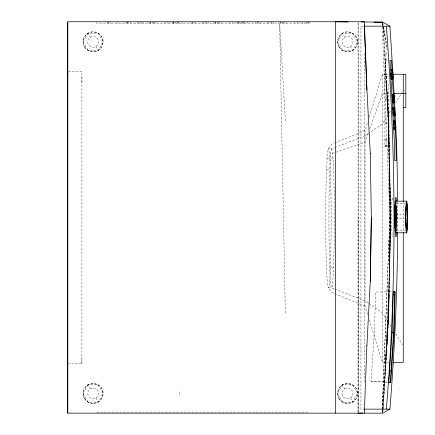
<?xml version="1.0" encoding="UTF-8"?>
<svg xmlns="http://www.w3.org/2000/svg" width="435" height="435" viewBox="0 0 435 435"><rect width="100%" height="100%" fill="white"/><g stroke="black" fill="none" stroke-linecap="round" stroke-linejoin="round"><path stroke-width="0.33" stroke-dasharray="2.17 1.63" d="M67.746 363.812L81.905 363.812L81.905 358.467M81.905 82.4L81.905 76.723M96.744 22.147L96.744 23.131L309.356 23.131L309.356 22.147M107.151 23.131L107.151 22.147M108.032 23.131L108.032 22.147M108.141 23.131L108.141 22.147M110.691 23.131L110.691 22.147M117.216 23.131L117.216 22.147M125.536 23.131L125.536 22.147M126.922 23.131L126.922 22.147M127.248 23.131L127.248 22.147M127.738 23.131L127.738 22.147M128.325 23.131L128.325 22.147M130.397 23.131L130.397 22.147M137.215 23.131L137.215 22.147M138.515 23.131L138.515 22.147M140.668 23.131L140.668 22.147M141.598 23.131L141.598 22.147M143.229 23.131L143.229 22.147M148.107 23.131L148.107 22.147M149.901 23.131L149.901 22.147M150.369 23.131L150.369 22.147M150.706 23.131L150.706 22.147M152.467 23.131L152.467 22.147M153.147 23.131L153.147 22.147M154.11 23.131L154.104 22.147M155.915 23.131L155.926 22.147M164.571 23.131L164.571 22.147M167.279 23.131L167.279 22.147M169.906 23.131L169.906 22.147M172.592 23.131L172.592 22.147M173.195 23.131L173.195 22.147M174.13 23.131L174.13 22.147M175.854 23.131L175.892 22.147M177.415 23.131L177.415 22.147M177.91 23.131L177.91 22.147M178.535 23.131L178.535 22.147M179.024 23.131L179.024 22.147M182.385 23.131L182.385 22.147M190.699 23.131L190.699 22.147M192.085 23.131L192.085 22.147M192.901 23.131L192.901 22.147M193.493 23.131L193.493 22.147M195.565 23.131L195.565 22.147M202.378 23.131L202.378 22.147M203.683 23.131L203.683 22.147M205.837 23.131L205.837 22.147M206.766 23.131L206.766 22.147M208.392 23.131L208.392 22.147M213.275 23.131L213.275 22.147M215.064 23.131L215.064 22.147M215.532 23.131L215.532 22.147M215.874 23.131L215.874 22.147M217.63 23.131L217.63 22.147M218.31 23.131L218.31 22.147M219.273 23.131L219.273 22.147M221.083 23.131L221.094 22.147M229.734 23.131L229.734 22.147M232.442 23.131L232.442 22.147M235.069 23.131L235.069 22.147M237.755 23.131L237.755 22.147M238.364 23.131L238.364 22.147M238.472 23.131L238.472 22.147M239.293 23.131L239.293 22.147M241.023 23.131L241.061 22.147M242.583 23.131L242.583 22.147M243.073 23.131L243.073 22.147M243.703 23.131L243.703 22.147M244.193 23.131L244.193 22.147M247.548 23.131L247.548 22.147M255.867 23.131L255.867 22.147M257.248 23.131L257.248 22.147M258.069 23.131L258.069 22.147M258.656 23.131L258.656 22.147M260.728 23.131L260.728 22.147M267.541 23.131L267.541 22.147M268.846 23.131L268.846 22.147M271 23.131L271 22.147M271.929 23.131L271.929 22.147M273.561 23.131L273.561 22.147M278.438 23.131L278.438 22.147M280.232 23.131L280.232 22.147M280.7 23.131L280.7 22.147M281.037 23.131L281.037 22.147M282.799 23.131L282.799 22.147M283.479 23.131L283.479 22.147M284.436 23.131L284.436 22.147M286.246 23.131L286.257 22.147M294.897 23.131L294.897 22.147M297.611 23.131L297.611 22.147M300.237 23.131L300.237 22.147M302.923 23.131L302.923 22.147M304.462 23.131L304.462 22.147M306.224 23.131L306.224 22.147M307.746 23.131L307.746 22.147M308.236 23.131L308.236 22.147M308.866 23.131L308.866 22.147M358.087 411.896L358.087 217.25M358.087 413.141L358.402 217.25L358.087 22.147L358.087 413.168M386.481 82.519L387.955 107.276L388.999 139.602L390.695 217.712L388.705 314.521L382.838 411.782M387.955 107.276L388.705 120.908L390.815 217.712L388.781 314.521L382.838 411.793M384.921 140.271L388.857 140.271L388.933 151.603C391.652 238.418 388.46 325.32 382.164 411.923M389.064 271.369L389.075 270.853M389.08 290.357L388.102 320.899L385.742 357.913M389.738 258.042L390.815 217.712L389.733 177.246M389.075 295.686L388.036 328.012L386.487 352.812M387.9 328.012L388.999 295.686M389.896 217.25L382.147 411.912L389.896 217.25L382.147 23.088M386.313 348.761L388.852 282.886M333.558 267.509L330.344 267.509A69.562 2.708 -90 0 1 326.516 267.509A69.562 2.708 -90 0 1 326.516 169.133C327.821 160.89 325.037 150.793 331.644 144.251L334.118 143.229M334.167 288.862L331.644 287.883A69.562 2.708 -90 0 1 329.143 244.938A69.562 2.708 -90 0 1 329.73 169.133L330.943 151.13L331.644 148.759L334.167 147.78M382.756 413.141C392.452 283.468 392.517 153.174 382.833 23.501M396.421 227.869L396.562 225.433A13.49 0.799 89.8 0 0 396.519 209.012L396.356 206.467M396.296 231.828A15.926 0.946 89.8 0 0 396.508 229.832L396.834 215.26L396.443 204.57M387.884 330.953L385.154 373.725L385.448 361.828L385.459 362.393L388.02 316.337L388.901 290.357L390.353 217.641L388.074 119.527L385.481 74.249L385.475 74.809L385.144 61.558L387.879 104.389M382.115 412.592L386.378 348.761M387.406 382.175L370.968 381.196L374.426 332.117L375.595 292.037L391.908 291.847M367.646 314.597L365.047 306.202L365.047 130.435L367.646 122.039M369.244 116.874L382.436 74.249L388.482 74.249M368.211 133.366L365.047 142.212L330.203 154.175M369.788 128.939L382.436 93.552L389.151 93.552M87.87 33.267L83.074 42.081L84.542 47.067L88.305 50.645L93.356 51.863L98.343 50.395L101.926 46.632L103.144 41.581L101.67 36.594L97.908 33.016L92.856 31.793L87.87 33.267L84.292 37.029L83.074 42.081L88.305 50.645L98.343 50.395L103.144 41.581L97.908 33.016L87.87 33.267L90.339 37.312M87.87 384.893L83.074 393.708L84.542 398.694L88.305 402.272L93.356 403.495L98.343 402.022L101.926 398.259L103.144 393.207L101.67 388.221L97.908 384.643L92.856 383.425L87.87 384.893L84.292 388.656L83.074 393.708L88.305 402.272L98.343 402.022L103.144 393.207L97.908 384.643L87.87 384.893L90.339 388.939M342.296 33.267L337.495 42.081L338.963 47.067L342.731 50.645L347.782 51.863L352.763 50.395L356.347 46.632L357.565 41.581L356.096 36.594L352.328 33.016L347.277 31.793L342.296 33.267L338.713 37.029L337.495 42.081L342.731 50.645L352.763 50.395L357.565 41.581L352.328 33.016L342.296 33.267L344.759 37.312M342.296 384.893L337.495 393.708L338.963 398.694L342.731 402.272L347.782 403.495L352.763 402.022L356.347 398.259L357.565 393.207L356.096 388.221L352.328 384.643L347.277 383.425L342.296 384.893L338.713 388.656L337.495 393.708L342.731 402.272L352.763 402.022L357.565 393.207L352.328 384.643L342.296 384.893L344.759 388.939M390.336 111.251L382.436 123.844L368.853 133.175M395.361 103.242L400.749 94.656M401.108 94.08L402.544 91.79M368.309 133.545L365.047 135.785L334.792 147.536M334.738 142.974L365.047 130.435M386.889 52.988L384.921 52.988L384.921 146.535L388.857 146.068M363.633 26.182L360.936 26.182L360.936 409.134L363.633 409.134M384.921 54.054L386.889 54.054M384.921 59.258L387.541 59.258M384.921 60.182L387.541 60.182M68.42 71.378L81.905 71.378L81.905 363.812M384.921 76.375L388.857 76.375M384.921 76.913L388.857 76.913M403.903 90.649L405.181 90.649M384.921 99.762L388.857 99.762L389.097 152.152M384.921 122.61L388.857 122.61M384.921 123.148L388.857 123.148L388.852 151.603L390.124 217.244M384.921 139.341L388.857 139.336M384.921 145.067L388.857 145.067M384.921 145.426L388.857 145.426M384.921 146.535L388.857 146.535L388.857 82.96M327.076 158.079L332.998 158.079A69.562 2.708 90 0 1 334.259 236.325A69.562 2.708 90 0 1 331.644 287.883L328.43 287.883L331.644 292.391L334.118 293.413M326.516 169.133L329.73 169.133M396.459 203.575L405.208 203.575M395.774 214.928L403.854 214.928M395.79 218.446L403.849 218.446M396.04 230.398L405.387 230.398M369.244 319.769L382.436 362.393L388.482 362.393M96.744 412.157L309.356 412.157M370.968 381.196L386.943 382.126M334.792 289.106L365.047 300.857L368.309 303.097M334.738 293.668L365.047 306.202M368.853 303.467L382.436 312.798L391.054 326.533M395.719 333.971L402.544 344.846M350.3 46.349L352.763 50.395M350.3 397.976L352.763 402.022M95.874 46.349L98.343 50.395M95.874 397.976L98.343 402.022M382.262 23.066L386.563 42.581M382.115 22.413L387.172 50.047M382.756 22.147L383.3 25.458M383.409 26.122L387.112 48.655M385.763 78.686L388.102 115.144L389.097 146.285M332.998 158.079L332.345 151.13L331.644 148.759L328.43 148.759L329.132 151.13L329.784 158.079A69.562 2.708 90 0 1 330.344 267.509M382.838 23.501L388.776 120.908M285.382 120.908L279.656 24.104L285.382 314.521M387.471 97.984L389.075 139.602M396.78 212.084L396.845 218.31M397.416 201.535L397.536 232.437M403.261 201.459L403.261 232.48M382.436 74.249L382.436 362.393M364.329 53.342L364.329 381.974M179.731 391.815L179.731 396.008M396.41 229.832A15.926 0.919 -90 0 0 396.611 207.577L396.513 205.701L396.497 209.012A13.49 0.778 -90 0 1 396.405 226.733M396.584 201.954A19.689 1.169 89.7 0 1 397.084 217.658A19.689 1.169 89.8 0 1 396.676 232.475M393.158 200.176A19.689 1.169 89.7 0 0 391.968 200.176A19.689 1.169 89.7 0 0 391.478 217.69A19.689 1.169 89.8 0 0 392.99 236.058M173.309 22.147L173.309 23.131L173.309 22.147M390.249 227.255L389.662 258.042L390.538 217.641L389.662 177.246L390.538 217.712L390.249 227.255M92.019 36.48L89.485 37.736A5.465 5.465 0 0 0 94.21 47.192L96.728 45.925A5.465 5.465 0 0 0 92.024 36.486M346.445 36.48L343.906 37.736A5.465 5.465 0 0 0 348.631 47.192L351.154 45.925A5.465 5.465 0 0 0 346.445 36.486M92.019 388.107L89.485 389.363A5.465 5.465 0 0 0 94.21 398.819L96.728 397.552A5.465 5.465 0 0 0 92.024 388.118M346.445 388.107L343.906 389.363A5.465 5.465 0 0 0 348.631 398.819L351.154 397.552A5.465 5.465 0 0 0 346.445 388.118M84.542 398.694A10.038 10.038 0 0 0 101.926 398.259A10.038 10.038 0 0 0 92.856 383.425A10.038 10.038 0 0 0 84.542 398.694M84.542 47.067A10.038 10.038 0 0 0 101.926 46.632A10.038 10.038 0 0 0 92.856 31.793A10.038 10.038 0 0 0 84.542 47.067M338.963 47.067A10.038 10.038 0 0 0 356.347 46.632A10.038 10.038 0 0 0 347.277 31.793A10.038 10.038 0 0 0 338.963 47.067M338.963 398.694A10.038 10.038 0 0 0 356.347 398.259A10.038 10.038 0 0 0 347.277 383.425A10.038 10.038 0 0 0 338.963 398.694"/><path stroke-width="0.65" d="M67.746 22.147L67.746 413.141L382.756 413.168L389.934 409.134C394.567 350.349 397.487 291.412 397.536 232.437M358.087 413.25L362.757 413.032M395.018 210.567L395.154 207.011A15.926 0.919 -90 0 1 396.008 201.247L395.986 201.247A15.926 0.946 89.8 0 0 395.154 207.011L394.958 218.713L395.361 229.397A15.926 0.946 89.8 0 0 396.062 232.817L406.736 232.817M395.197 223.78A13.49 0.778 -90 0 1 395.094 218.446L395.203 210.344M405.077 217.864L405.077 218.305L405.866 218.446A13.49 0.778 -90 0 0 407.04 228.522A13.49 0.778 -90 0 0 407.073 205.771A13.49 0.778 -90 0 0 405.871 214.928L405.73 214.874M405.083 215.466L405.083 214.966M370.283 281.63L371.338 217.456M388.787 382.283L392.131 332.547L393.294 291.521L394.768 291.934L393.604 332.563L390.26 382.327L389.608 382.283M366.895 345.308L364.329 413.168M366.895 345.798L370.283 281.483L371.338 217.658L370.283 153.289M386.351 409.134C396.927 281.749 396.198 153.593 386.351 26.182M395.121 224.792L395.192 223.797M395.388 206.103L395.562 204.406A13.49 0.778 -90 0 0 395.41 206.103M393.033 111.828L393.267 115.879L394.529 115.84L395.067 114.824L394.708 108.685L394.056 107.744L392.8 107.782L392.952 110.479M393.909 126.977L394.028 128.999L395.284 128.961L395.823 127.944L395.469 121.805L394.817 120.865L393.555 120.903L393.789 124.948M393.8 102.769L394.355 101.757L394.066 95.613L393.419 94.667L392.169 94.689L392.544 102.796L393.8 102.769L393.148 102.801M391.859 79.056L392.517 79.029L393.066 78.017L392.734 70.682L392.093 69.736L390.684 69.758M393.92 115.84L394.578 114.824L394.219 108.685L393.452 107.744L393.92 115.84L394.529 115.84M394.681 128.961L395.333 127.944L394.98 121.805L394.213 120.865L394.681 128.961L395.284 128.961M393.202 102.763L393.865 101.752L393.577 95.608L392.821 94.661L393.202 102.763L392.544 102.796M392.517 79.029L391.761 79.018L391.337 69.725L392.093 70.677L392.424 78.006L391.761 79.018L391.103 79.045L390.837 73.075M382.115 22.413L382.756 22.147L389.934 26.182C393.566 84.352 397.802 142.544 397.411 200.861M393.294 291.521L395.23 291.82L395.236 292.113L394.115 332.547L390.755 382.082L390.69 382.37L388.787 382.218L390.26 382.327M361.208 21.951L382.756 22.147L374.089 22.147M393.403 107.782L394.056 107.744M394.164 120.903L394.817 120.865M391.44 69.763L392.093 69.736M364.28 26.182L389.934 26.182M392.511 74.249L405.822 74.249L405.822 107.755L403.261 107.755M393.854 93.552L405.822 93.552M394.219 108.685L394.708 108.685M394.578 114.824L395.067 114.824M394.98 121.805L395.469 121.805M395.333 127.944L395.823 127.944M394.028 128.999L394.632 128.999M395.768 201.155L406.54 201.155M395.094 218.446L395.181 221.872M395.23 227.222L395.442 227.505A13.49 0.799 89.8 0 0 395.627 229.332M393.186 362.393L403.261 362.393L403.261 232.48M389.646 370.837L391.065 370.886M364.28 409.134L389.934 409.134M374.105 22.321L381.451 22.402M392.169 94.689L393.419 94.667M393.577 95.608L394.066 95.613M393.865 101.752L394.355 101.757M392.093 70.677L392.734 70.682M392.424 78.006L393.066 78.017M392.131 332.547L393.604 332.563M348.098 21.973L335.445 21.75L335.445 413.168M394.115 291.918L394.768 291.934M394.034 294.903L394.681 294.925L393.213 294.511M393.697 102.926L394.007 108.277M394.398 114.97L394.784 121.659M395.176 128.352L395.915 141.065L396.247 160.575L394.703 160.7L394.371 141.196L389.978 60.362L391.5 60.411L392.049 70.002M370.283 153.832L366.895 89.121L364.329 24.947M392.484 78.735L393.294 94.863M366.895 90.007L364.329 21.75L67.746 21.75L67.746 413.168M394.964 214.874L394.975 218.713A15.926 0.919 -90 0 0 395.73 232.725M403.261 74.249L403.261 201.459M67.746 71.378L67.746 76.723M395.556 229.332A13.49 0.778 -90 0 1 395.382 227.505M406.1 203.743A13.398 0.772 -90 0 1 406.295 204.722M406.263 229.473A13.398 0.772 -90 0 1 406.067 230.305M396.535 201.302A19.689 1.169 89.7 0 0 395.29 199.632A19.689 1.169 89.7 0 0 394.746 217.658A19.689 1.169 89.8 0 0 395.469 234.846A19.689 1.169 89.8 0 0 396.676 232.475M405.73 214.553L405.73 218.713A15.926 0.919 -90 0 0 407.116 230.604A15.926 0.919 -90 0 0 407.149 203.749A15.926 0.919 -90 0 0 405.73 214.553M405.909 215.037L405.909 218.37A12.773 0.734 -90 0 0 407.019 227.907A12.773 0.734 -90 0 0 407.046 206.364A12.773 0.734 -90 0 0 405.909 215.037"/></g></svg>
